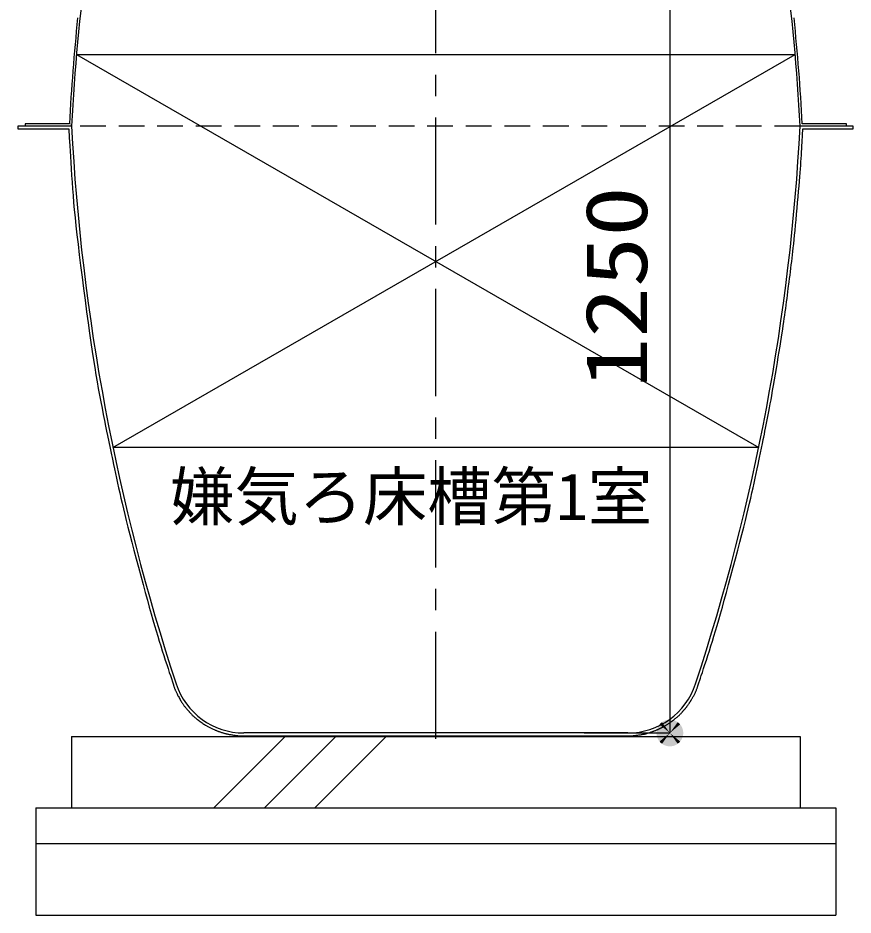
# Model space of a CAD drawing. Units: millimetres, scale not verified. Extents: x -8910 to 8910, y -6308 to 6308.
# Drawn here: x 664 to 1833, y -3500 to -2243 of the extents above; entities that cross this region are included whole.
import ezdxf
from ezdxf.enums import TextEntityAlignment as Align

# ---------------------------------------------------------------- set-up
doc = ezdxf.new("R2010")
doc.units = ezdxf.units.MM
doc.header["$LTSCALE"] = 30
doc.linetypes.add('CHAIN1', pattern=[8, 5, -1, 1, -1])
doc.linetypes.add('DASHED1', pattern=[1.8, 1.2, -0.6])
for name, color, linetype, lineweight in [('0-1_空気管', 3, 'Continuous', 25), ('0-2_機器', 2, 'Continuous', 25), ('1-2_00クル-フ-6寸法', 132, 'Continuous', 25)]:
    doc.layers.add(name, color=color, linetype=linetype, lineweight=lineweight)
doc.styles.add('ＭＳ ゴシック', font='')
doc.styles.get('ＭＳ ゴシック').set_extended_font_data('MS Gothic')

msp = doc.modelspace()

# ---------------------------------------------------------------- linework, layer by layer
at = {"layer": '0-1_空気管', "linetype": 'CHAIN1'}
msp.add_line((1248.82, -3252.96), (1248.82, -1369.61), dxfattribs=at)
at = {"layer": '0-1_空気管'}
for p, q in [((745.74, -2294.81), (1751.9, -2294.81)), ((745.74, -2294.81), (1700.88, -2844.81)), ((796.76, -2844.81), (1751.9, -2294.81)), ((663.82, -2394.81), (663.82, -2398.81)), ((738.82, -2394.81), (663.82, -2394.81)), ((673.82, -2391.61), (673.82, -2394.81)), ((735.79, -2391.61), (673.82, -2391.61)), ((738.82, -2394.81), (738.82, -2391.61)), ((1832.87, -2394.81), (1758.82, -2394.81)), ((1823.82, -2391.61), (1761.86, -2391.61)), ((1762.14, -2407.55), (1762.62, -2398.81)), ((1762.62, -2398.81), (1832.87, -2398.81)), ((1823.82, -2394.81), (1823.82, -2391.61)), ((1832.87, -2398.81), (1832.87, -2394.81)), ((789.25, -2828.24), (792.87, -2845.75)), ((1700.88, -2844.81), (796.76, -2844.81)), ((1517.44, -3244.81), (980.2, -3244.81))]:
    msp.add_line(p, q, dxfattribs=at)
at = {"layer": '0-1_空気管', "linetype": 'DASHED1'}
msp.add_line((1758.82, -2394.81), (738.82, -2394.81), dxfattribs=at)
at = {"layer": '0-1_空気管'}
for points in [[(663.82, -2398.81), (735.03, -2398.81), (735.7, -2411.26)], [(735.7, -2411.26), (735.98, -2416.48), (736.32, -2422.73), (736.72, -2429.85), (737.17, -2437.7), (737.68, -2446.13), (738.24, -2455), (738.85, -2464.16), (739.5, -2473.46), (740.2, -2482.81), (740.97, -2492.31), (741.81, -2502.09), (742.75, -2512.31), (743.82, -2523.12), (745.02, -2534.65), (746.38, -2547.05), (747.91, -2560.47), (749.63, -2574.98), (751.5, -2590.37), (753.5, -2606.33), (755.58, -2622.59), (757.7, -2638.85), (759.82, -2654.83), (761.92, -2670.21), (763.95, -2684.73), (765.89, -2698.15), (767.73, -2710.56), (769.51, -2722.09), (771.24, -2732.89), (772.95, -2743.1), (774.63, -2752.87), (776.33, -2762.34), (778.05, -2771.65), (779.8, -2780.92), (781.56, -2790.02), (783.29, -2798.83), (784.96, -2807.2), (786.54, -2814.99), (787.98, -2822.05), (789.25, -2828.24)], [(1741.02, -2631.57), (1742.24, -2622.21), (1743.44, -2612.84), (1744.04, -2608.15), (1744.64, -2603.47), (1745.23, -2598.79), (1745.81, -2594.1), (1746.39, -2589.41), (1746.95, -2584.72), (1747.51, -2580.02), (1748.06, -2575.24), (1748.61, -2570.32), (1749.18, -2565.18), (1749.75, -2559.76), (1750.35, -2553.97), (1750.98, -2547.74), (1751.64, -2541.01), (1752.34, -2533.75), (1753.06, -2526.05), (1753.81, -2518.06), (1754.55, -2509.93), (1755.28, -2501.81), (1755.99, -2493.85), (1756.66, -2486.17), (1757.28, -2478.94), (1757.84, -2472.25), (1758.34, -2466.09), (1758.79, -2460.36), (1759.2, -2455), (1759.57, -2449.93), (1759.91, -2445.08), (1760.22, -2440.38), (1760.52, -2435.75), (1760.8, -2431.15), (1761.07, -2426.61), (1761.33, -2422.22), (1761.57, -2418.05), (1761.78, -2414.17), (1761.98, -2410.64), (1762.14, -2407.55)], [(1704.77, -2845.75), (1706.04, -2839.59), (1706.58, -2837), (1707.22, -2833.9), (1707.94, -2830.37), (1708.74, -2826.48), (1709.59, -2822.3), (1710.48, -2817.9), (1711.38, -2813.35), (1712.3, -2808.73), (1713.21, -2804.08), (1714.12, -2799.36), (1715.04, -2794.49), (1715.99, -2789.4), (1716.98, -2784.01), (1718.02, -2778.26), (1719.12, -2772.07), (1720.29, -2765.37), (1721.55, -2758.12), (1722.86, -2750.44), (1724.22, -2742.46), (1725.58, -2734.33), (1726.94, -2726.2), (1728.26, -2718.21), (1729.52, -2710.51), (1730.7, -2703.25), (1731.78, -2696.54), (1732.75, -2690.33), (1733.65, -2684.55), (1734.47, -2679.14), (1735.23, -2674.02), (1735.95, -2669.11), (1736.63, -2664.35), (1737.28, -2659.66), (1737.93, -2654.98), (1738.56, -2650.3), (1739.19, -2645.62), (1739.8, -2640.94), (1740.41, -2636.26), (1741.02, -2631.57)], [(792.87, -2845.75), (794.8, -2855.09), (795.61, -2859.01), (796.58, -2863.69), (797.7, -2869.03), (798.93, -2874.92), (800.27, -2881.24), (801.7, -2887.89), (803.18, -2894.75), (804.72, -2901.72), (806.28, -2908.72), (807.9, -2915.83), (809.6, -2923.14), (811.41, -2930.77), (813.37, -2938.83), (815.49, -2947.42), (817.81, -2956.66), (820.36, -2966.65), (823.15, -2977.44), (826.14, -2988.87), (829.26, -3000.73), (832.47, -3012.79), (835.7, -3024.85), (838.9, -3036.69), (842.01, -3048.09), (844.98, -3058.83), (847.74, -3068.76), (850.34, -3077.92), (852.78, -3086.43), (855.11, -3094.39), (857.34, -3101.91), (859.51, -3109.1), (861.65, -3116.07), (863.78, -3122.91), (865.93, -3129.72), (868.06, -3136.41), (870.14, -3142.88), (872.13, -3149.03), (873.99, -3154.75), (875.69, -3159.93)], [(1701.06, -2863.69), (1702.03, -2859.01), (1704.77, -2845.75)], [(1616.23, -3177.34), (1619.21, -3168.28), (1620.46, -3164.48), (1621.95, -3159.93), (1623.65, -3154.75), (1625.51, -3149.03), (1627.5, -3142.88), (1629.58, -3136.41), (1631.71, -3129.72), (1633.86, -3122.91), (1635.99, -3116.07), (1638.13, -3109.1), (1640.3, -3101.91), (1642.53, -3094.39), (1644.86, -3086.43), (1647.3, -3077.92), (1649.9, -3068.76), (1652.67, -3058.83), (1655.63, -3048.09), (1658.74, -3036.69), (1661.94, -3024.85), (1665.17, -3012.79), (1668.38, -3000.73), (1671.51, -2988.87), (1674.49, -2977.44), (1677.28, -2966.65), (1679.83, -2956.66), (1682.15, -2947.42), (1684.27, -2938.83), (1686.23, -2930.77), (1688.04, -2923.14), (1689.74, -2915.83), (1691.36, -2908.72), (1692.93, -2901.72), (1694.46, -2894.75), (1695.94, -2887.89), (1697.37, -2881.24), (1698.71, -2874.92), (1699.95, -2869.03), (1701.06, -2863.69)], [(875.69, -3159.93), (877.18, -3164.48), (881.41, -3177.34)], [(881.41, -3177.34), (881.74, -3178.33), (881.88, -3178.75), (882.05, -3179.25), (882.24, -3179.82), (882.45, -3180.44), (882.68, -3181.11), (882.93, -3181.82), (883.2, -3182.54), (883.47, -3183.28), (883.76, -3184.01), (884.06, -3184.76), (884.38, -3185.53), (884.73, -3186.34), (885.13, -3187.19), (885.56, -3188.11), (886.05, -3189.11), (886.6, -3190.2), (887.21, -3191.38), (887.87, -3192.64), (888.58, -3193.96), (889.31, -3195.31), (890.06, -3196.66), (890.82, -3197.99), (891.56, -3199.28), (892.28, -3200.5), (892.97, -3201.64), (893.64, -3202.69), (894.27, -3203.67), (894.9, -3204.59), (895.5, -3205.46), (896.1, -3206.29), (896.7, -3207.09), (897.31, -3207.86), (897.92, -3208.62), (898.53, -3209.37), (899.12, -3210.08), (899.69, -3210.75), (900.23, -3211.37), (900.72, -3211.93)], [(1609.78, -3192.76), (1610.3, -3191.81), (1610.79, -3190.87), (1611.26, -3189.95), (1611.7, -3189.06), (1612.11, -3188.2), (1612.51, -3187.34), (1612.88, -3186.5), (1613.23, -3185.67), (1613.57, -3184.85), (1613.9, -3184.02), (1614.21, -3183.2), (1614.51, -3182.38), (1614.8, -3181.59), (1615.06, -3180.83), (1615.3, -3180.13), (1615.52, -3179.49), (1615.7, -3178.93), (1616.23, -3177.34)], [(1595.27, -3213.79), (1595.76, -3213.24), (1595.97, -3213.01), (1596.21, -3212.73), (1596.49, -3212.41), (1596.8, -3212.06), (1597.13, -3211.68), (1597.47, -3211.28), (1597.83, -3210.86), (1598.19, -3210.44), (1598.54, -3210.01), (1598.89, -3209.57), (1599.25, -3209.12), (1599.61, -3208.66), (1599.98, -3208.17), (1600.36, -3207.66), (1600.76, -3207.13), (1601.16, -3206.56), (1601.59, -3205.96), (1602.03, -3205.33), (1602.48, -3204.7), (1602.91, -3204.06), (1603.34, -3203.43), (1603.75, -3202.82), (1604.14, -3202.25), (1604.49, -3201.72), (1604.81, -3201.25), (1605.09, -3200.81), (1605.36, -3200.39), (1605.63, -3199.97), (1605.9, -3199.53), (1606.19, -3199.05), (1606.51, -3198.51), (1606.87, -3197.89), (1607.28, -3197.19), (1607.73, -3196.4), (1608.22, -3195.55), (1608.73, -3194.65), (1609.26, -3193.72), (1609.78, -3192.76)], [(900.72, -3211.93), (901.15, -3212.41), (902.37, -3213.79)], [(902.37, -3213.79), (903.3, -3214.84), (903.69, -3215.28), (904.15, -3215.8), (904.69, -3216.4), (905.28, -3217.05), (905.93, -3217.75), (906.61, -3218.47), (907.33, -3219.22), (908.07, -3219.96), (908.82, -3220.7), (909.59, -3221.44), (910.4, -3222.18), (911.25, -3222.93), (912.15, -3223.69), (913.1, -3224.47), (914.13, -3225.29), (915.23, -3226.14), (916.41, -3227.02), (917.66, -3227.93), (918.95, -3228.85), (920.26, -3229.77), (921.55, -3230.66), (922.82, -3231.52), (924.03, -3232.33), (925.17, -3233.08), (926.2, -3233.74), (927.16, -3234.34), (928.05, -3234.88), (928.9, -3235.39), (929.73, -3235.85), (930.57, -3236.3), (931.42, -3236.74), (932.31, -3237.19), (933.26, -3237.65), (934.26, -3238.13), (935.27, -3238.6), (936.29, -3239.08), (937.3, -3239.54), (938.28, -3239.98)], [(1578.14, -3229.28), (1578.83, -3228.76), (1579.6, -3228.19), (1580.43, -3227.56), (1581.3, -3226.88), (1582.19, -3226.18), (1583.1, -3225.46), (1584, -3224.74), (1584.88, -3224.03), (1585.72, -3223.34), (1586.51, -3222.67), (1587.24, -3222.04), (1587.94, -3221.42), (1588.59, -3220.82), (1589.22, -3220.24), (1589.81, -3219.66), (1590.39, -3219.09), (1590.96, -3218.51), (1591.51, -3217.94), (1592.05, -3217.37), (1592.57, -3216.81), (1593.06, -3216.28), (1593.5, -3215.78), (1593.91, -3215.32), (1594.27, -3214.93), (1595.27, -3213.79)], [(938.28, -3239.98), (939.21, -3240.39), (940.08, -3240.76), (940.86, -3241.1), (941.57, -3241.4), (942.24, -3241.67), (942.87, -3241.92), (943.5, -3242.16), (944.13, -3242.39), (944.78, -3242.62), (945.48, -3242.86), (946.23, -3243.11), (947.04, -3243.38), (947.88, -3243.65), (948.73, -3243.92), (949.58, -3244.19), (950.42, -3244.45), (951.23, -3244.7), (952, -3244.93), (952.71, -3245.14), (953.38, -3245.33), (954.04, -3245.5), (954.69, -3245.67), (955.37, -3245.84), (956.08, -3246), (956.86, -3246.17), (957.72, -3246.35), (958.67, -3246.55), (959.7, -3246.76), (960.8, -3246.97), (961.93, -3247.18), (963.09, -3247.39), (964.24, -3247.6), (965.38, -3247.79), (966.47, -3247.96), (967.51, -3248.11), (968.49, -3248.25), (969.42, -3248.36), (970.32, -3248.46), (971.19, -3248.54)], [(1553.11, -3242.5), (1553.84, -3242.24), (1554.5, -3242), (1555.09, -3241.78), (1555.65, -3241.56), (1556.19, -3241.35), (1556.73, -3241.12), (1557.29, -3240.89), (1557.89, -3240.63), (1558.53, -3240.35), (1559.22, -3240.04), (1559.94, -3239.72), (1560.68, -3239.39), (1561.42, -3239.05), (1562.15, -3238.71), (1562.86, -3238.38), (1563.53, -3238.06), (1564.16, -3237.76), (1564.74, -3237.47), (1565.31, -3237.19), (1565.86, -3236.9), (1566.42, -3236.6), (1566.99, -3236.29), (1567.58, -3235.96), (1568.22, -3235.59), (1568.9, -3235.19), (1569.63, -3234.77), (1570.38, -3234.32), (1571.14, -3233.87), (1571.9, -3233.41), (1572.64, -3232.95), (1573.36, -3232.51), (1574.03, -3232.09), (1574.65, -3231.69), (1575.24, -3231.31), (1575.79, -3230.94), (1576.35, -3230.57), (1576.91, -3230.17), (1577.5, -3229.75), (1578.14, -3229.28)], [(971.19, -3248.54), (972.03, -3248.61), (972.86, -3248.66), (973.68, -3248.71), (974.49, -3248.74), (975.29, -3248.77), (976.07, -3248.78), (976.8, -3248.8), (977.49, -3248.8), (978.11, -3248.81), (978.66, -3248.81)], [(978.66, -3248.81), (1519.02, -3248.81), (1519.5, -3248.81), (1520.01, -3248.8), (1520.57, -3248.8), (1521.16, -3248.79), (1521.77, -3248.77), (1522.38, -3248.75), (1523.01, -3248.73), (1523.64, -3248.69), (1524.3, -3248.65), (1524.99, -3248.6), (1525.73, -3248.53), (1526.54, -3248.46), (1527.42, -3248.36), (1528.38, -3248.25), (1529.44, -3248.11), (1530.58, -3247.96), (1531.77, -3247.8), (1532.99, -3247.63), (1534.22, -3247.44), (1535.44, -3247.25), (1536.63, -3247.06), (1537.76, -3246.86), (1538.82, -3246.67), (1539.81, -3246.47), (1540.76, -3246.27), (1541.68, -3246.06), (1542.58, -3245.84), (1543.48, -3245.6), (1544.4, -3245.34), (1545.35, -3245.06), (1546.34, -3244.76), (1547.36, -3244.44), (1548.39, -3244.11), (1549.42, -3243.77), (1550.43, -3243.43), (1551.38, -3243.1), (1552.29, -3242.79), (1553.11, -3242.5)]]:
    msp.add_lwpolyline(points, dxfattribs=at)
for centre, radius, start, end in [((3734.71, -2551.82), 3000, 168.01242, 177), ((-1237.07, -2551.82), 3000, 2.99998, 11.98755), ((3734.71, -2551.82), 3003.2, 174.10699, 176.94209), ((-1237.07, -2551.82), 3003.2, 3.05789, 5.89299), ((3734.71, -2237.8), 3000, 183, 198.226), ((-1237.07, -2237.8), 3000, 341.77399, 357), ((980.2, -3144.81), 100, 198.226, 270), ((1517.44, -3144.81), 100, 270, 341.77399)]:
    msp.add_arc(centre, radius, start, end, dxfattribs=at)
at = {"layer": '0-2_機器'}
for p, q in [((738.82, -3249.81), (1758.82, -3249.81)), ((738.82, -3249.81), (738.82, -3349.81)), ((938.03, -3349.81), (1038.03, -3249.81)), ((1008.74, -3349.81), (1108.74, -3249.81)), ((1079.45, -3349.81), (1179.45, -3249.81)), ((1758.82, -3249.81), (1758.82, -3349.81)), ((688.82, -3349.81), (1808.82, -3349.81)), ((688.82, -3349.81), (688.82, -3499.81)), ((1808.82, -3349.81), (1808.82, -3499.81)), ((688.82, -3399.81), (1808.82, -3399.81)), ((688.82, -3499.81), (1808.82, -3499.81))]:
    msp.add_line(p, q, dxfattribs=at)
at = {"layer": '1-2_00クル-フ-6寸法', "color": 4}
for p in [(1576.41, -1994.81), (1456.41, -3244.81)]:
    msp.add_line(p, (1576.41, -3244.81), dxfattribs=at)
at = {"layer": '1-2_00クル-フ-6寸法'}
for points in [[(1576.41, -3244.81), (1565.39, -3229.64), (1567.37, -3228.38)], [(1576.41, -3244.81), (1567.37, -3228.38), (1569.51, -3227.37)], [(1576.41, -3244.81), (1569.51, -3227.37), (1571.74, -3226.65)], [(1576.41, -3244.81), (1571.74, -3226.65), (1574.06, -3226.2)], [(1576.41, -3244.81), (1574.06, -3226.2), (1576.41, -3226.06)], [(1576.41, -3244.81), (1576.41, -3226.06), (1578.76, -3226.2)], [(1576.41, -3244.81), (1578.76, -3226.2), (1581.07, -3226.65)], [(1576.41, -3244.81), (1581.07, -3226.65), (1583.31, -3227.37)], [(1576.41, -3244.81), (1583.31, -3227.37), (1585.44, -3228.38)], [(1576.41, -3244.81), (1585.44, -3228.38), (1587.43, -3229.64)], [(1576.41, -3244.81), (1557.69, -3243.63), (1557.99, -3241.29)], [(1576.41, -3244.81), (1557.99, -3241.29), (1558.58, -3239.01)], [(1576.41, -3244.81), (1558.58, -3239.01), (1559.44, -3236.82)], [(1576.41, -3244.81), (1559.44, -3236.82), (1560.58, -3234.76)], [(1576.41, -3244.81), (1560.58, -3234.76), (1561.96, -3232.85)], [(1576.41, -3244.81), (1561.96, -3232.85), (1563.57, -3231.14)], [(1576.41, -3244.81), (1563.57, -3231.14), (1565.39, -3229.64)], [(1576.41, -3244.81), (1587.43, -3229.64), (1589.24, -3231.14)], [(1576.41, -3244.81), (1589.24, -3231.14), (1590.85, -3232.85)], [(1576.41, -3244.81), (1590.85, -3232.85), (1592.24, -3234.76)], [(1576.41, -3244.81), (1592.24, -3234.76), (1593.37, -3236.82)], [(1576.41, -3244.81), (1593.37, -3236.82), (1594.24, -3239.01)], [(1576.41, -3244.81), (1594.24, -3239.01), (1594.83, -3241.29)], [(1576.41, -3244.81), (1594.83, -3241.29), (1595.12, -3243.63)], [(1576.41, -3244.81), (1557.69, -3245.98), (1557.69, -3243.63)], [(1576.41, -3244.81), (1557.99, -3248.32), (1557.69, -3245.98)], [(1576.41, -3244.81), (1558.58, -3250.6), (1557.99, -3248.32)], [(1576.41, -3244.81), (1559.44, -3252.79), (1558.58, -3250.6)], [(1576.41, -3244.81), (1560.58, -3254.85), (1559.44, -3252.79)], [(1576.41, -3244.81), (1561.96, -3256.76), (1560.58, -3254.85)], [(1576.41, -3244.81), (1563.57, -3258.47), (1561.96, -3256.76)], [(1576.41, -3244.81), (1565.39, -3259.98), (1563.57, -3258.47)], [(1576.41, -3244.81), (1567.37, -3261.24), (1565.39, -3259.98)], [(1576.41, -3244.81), (1569.51, -3262.24), (1567.37, -3261.24)], [(1576.41, -3244.81), (1571.74, -3262.97), (1569.51, -3262.24)], [(1576.41, -3244.81), (1574.06, -3263.41), (1571.74, -3262.97)], [(1576.41, -3244.81), (1576.41, -3263.56), (1574.06, -3263.41)], [(1576.41, -3244.81), (1595.12, -3243.63), (1595.12, -3245.98)], [(1576.41, -3244.81), (1578.76, -3263.41), (1576.41, -3263.56)], [(1576.41, -3244.81), (1581.07, -3262.97), (1578.76, -3263.41)], [(1576.41, -3244.81), (1583.31, -3262.24), (1581.07, -3262.97)], [(1576.41, -3244.81), (1585.44, -3261.24), (1583.31, -3262.24)], [(1576.41, -3244.81), (1587.43, -3259.98), (1585.44, -3261.24)], [(1576.41, -3244.81), (1589.24, -3258.47), (1587.43, -3259.98)], [(1576.41, -3244.81), (1590.85, -3256.76), (1589.24, -3258.47)], [(1576.41, -3244.81), (1592.24, -3254.85), (1590.85, -3256.76)], [(1576.41, -3244.81), (1593.37, -3252.79), (1592.24, -3254.85)], [(1576.41, -3244.81), (1594.24, -3250.6), (1593.37, -3252.79)], [(1576.41, -3244.81), (1594.83, -3248.32), (1594.24, -3250.6)], [(1576.41, -3244.81), (1595.12, -3245.98), (1594.83, -3248.32)]]:
    msp.add_solid(points, dxfattribs=at)

# ---------------------------------------------------------------- texts
at = {"layer": '0-1_空気管', "color": 4, "style": 'ＭＳ ゴシック'}
msp.add_text('嫌気ろ床槽第1室', height=65.98, dxfattribs=at).set_placement((876.87, -2966.43), align=Align.BOTTOM_LEFT)
at = {"layer": '1-2_00クル-フ-6寸法', "color": 3, "style": 'ＭＳ ゴシック', "width": 1.2}
msp.add_text('1250', height=86.66, rotation=90, dxfattribs=at).set_placement((1570.56, -2762.09), align=Align.BOTTOM_LEFT)

doc.saveas('drawing.dxf')
